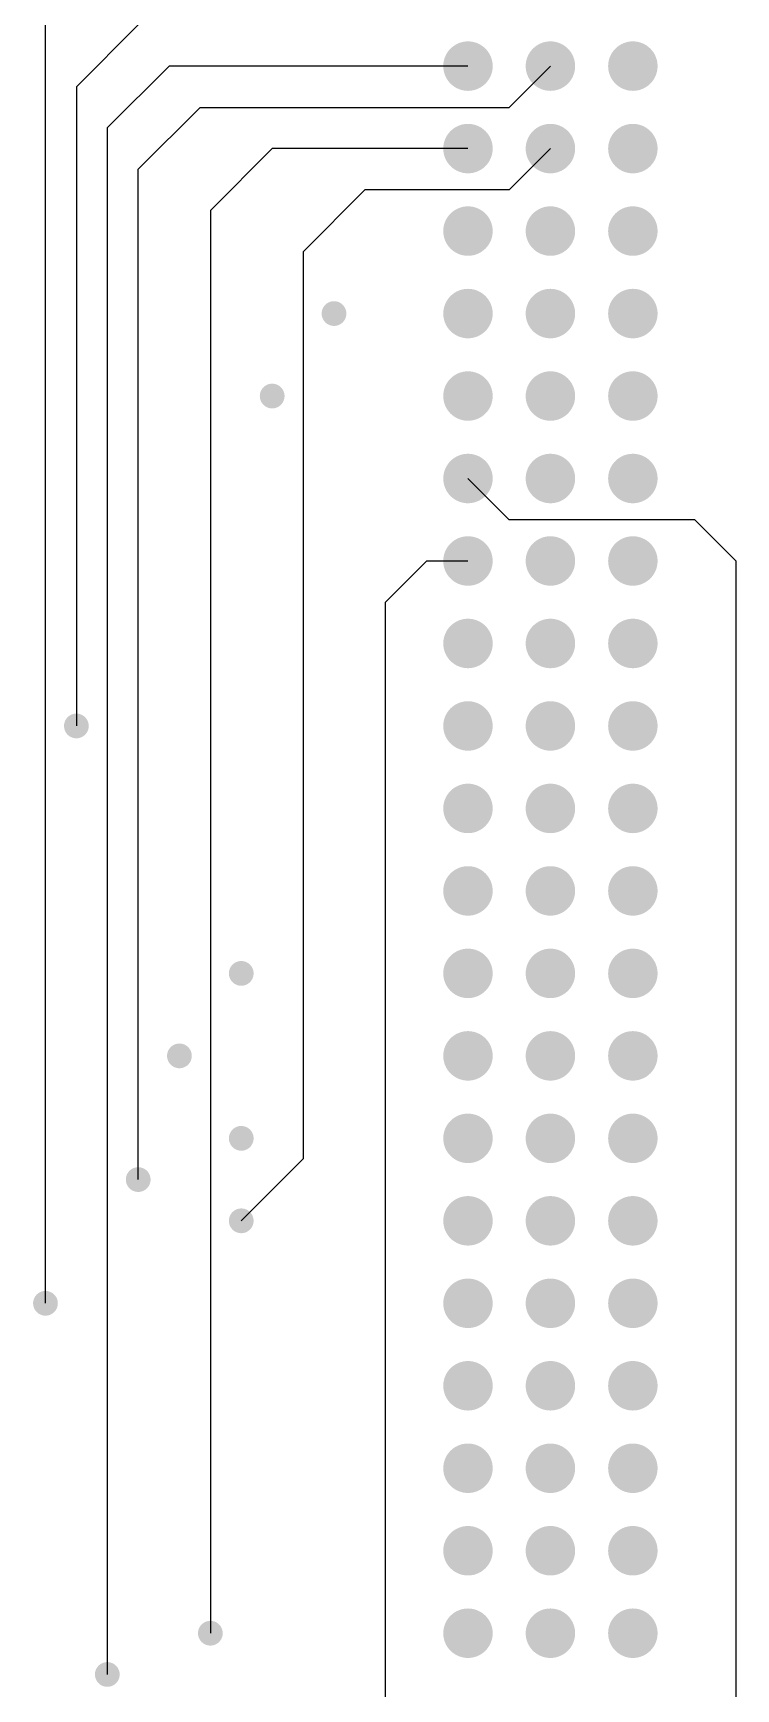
# Model space of a CAD drawing. Extents: x 295 to 953, y 10 to 290.
# Drawn here: x 719.1 to 740.8, y 132.1 to 183.1 of the extents above; entities that cross this region are included whole.
import ezdxf

# ---------------------------------------------------------------- set-up
doc = ezdxf.new("R2010")
doc.units = 0
doc.header["$LTSCALE"] = 5
doc.header["$MEASUREMENT"] = 0
doc.layers.get('0').update_dxf_attribs({"linetype": 'CONTINUOUS', "lineweight": 25})
doc.layers.add('DV-ABPB-A4_IN1', color=4, linetype='CONTINUOUS')

msp = doc.modelspace()

# ---------------------------------------------------------------- linework, layer by layer
at = {"color": 7}
for points, const_width in [([(732.119, 182.093, 1), (732.881, 182.093, 1)], 0.762), ([(734.659, 182.093, 1), (735.421, 182.093, 1)], 0.762), ([(737.199, 182.093, 1), (737.961, 182.093, 1)], 0.762), ([(732.119, 179.553, 1), (732.881, 179.553, 1)], 0.762), ([(734.659, 179.553, 1), (735.421, 179.553, 1)], 0.762), ([(737.199, 179.553, 1), (737.961, 179.553, 1)], 0.762), ([(732.119, 177.013, 1), (732.881, 177.013, 1)], 0.762), ([(734.659, 177.013, 1), (735.421, 177.013, 1)], 0.762), ([(737.199, 177.013, 1), (737.961, 177.013, 1)], 0.762), ([(732.119, 174.473, 1), (732.881, 174.473, 1)], 0.762), ([(734.659, 174.473, 1), (735.421, 174.473, 1)], 0.762), ([(737.199, 174.473, 1), (737.961, 174.473, 1)], 0.762), ([(728.182, 174.473, 1), (728.563, 174.473, 1)], 0.381), ([(732.119, 171.933, 1), (732.881, 171.933, 1)], 0.762), ([(734.659, 171.933, 1), (735.421, 171.933, 1)], 0.762), ([(737.199, 171.933, 1), (737.961, 171.933, 1)], 0.762), ([(726.277, 171.933, 1), (726.658, 171.933, 1)], 0.381), ([(732.119, 169.393, 1), (732.881, 169.393, 1)], 0.762), ([(734.659, 169.393, 1), (735.421, 169.393, 1)], 0.762), ([(737.199, 169.393, 1), (737.961, 169.393, 1)], 0.762), ([(732.119, 166.853, 1), (732.881, 166.853, 1)], 0.762), ([(734.659, 166.853, 1), (735.421, 166.853, 1)], 0.762), ([(737.199, 166.853, 1), (737.961, 166.853, 1)], 0.762), ([(732.119, 164.313, 1), (732.881, 164.313, 1)], 0.762), ([(734.659, 164.313, 1), (735.421, 164.313, 1)], 0.762), ([(737.199, 164.313, 1), (737.961, 164.313, 1)], 0.762), ([(720.244, 161.773, 1), (720.625, 161.773, 1)], 0.381), ([(732.119, 161.773, 1), (732.881, 161.773, 1)], 0.762), ([(734.659, 161.773, 1), (735.421, 161.773, 1)], 0.762), ([(737.199, 161.773, 1), (737.961, 161.773, 1)], 0.762), ([(732.119, 159.233, 1), (732.881, 159.233, 1)], 0.762), ([(734.659, 159.233, 1), (735.421, 159.233, 1)], 0.762), ([(737.199, 159.233, 1), (737.961, 159.233, 1)], 0.762), ([(732.119, 156.693, 1), (732.881, 156.693, 1)], 0.762), ([(734.659, 156.693, 1), (735.421, 156.693, 1)], 0.762), ([(737.199, 156.693, 1), (737.961, 156.693, 1)], 0.762), ([(725.324, 154.153, 1), (725.705, 154.153, 1)], 0.381), ([(732.119, 154.153, 1), (732.881, 154.153, 1)], 0.762), ([(734.659, 154.153, 1), (735.421, 154.153, 1)], 0.762), ([(737.199, 154.153, 1), (737.961, 154.153, 1)], 0.762), ([(723.419, 151.613, 1), (723.8, 151.613, 1)], 0.381), ([(732.119, 151.613, 1), (732.881, 151.613, 1)], 0.762), ([(734.659, 151.613, 1), (735.421, 151.613, 1)], 0.762), ([(737.199, 151.613, 1), (737.961, 151.613, 1)], 0.762), ([(725.324, 149.073, 1), (725.705, 149.073, 1)], 0.381), ([(732.119, 149.073, 1), (732.881, 149.073, 1)], 0.762), ([(734.659, 149.073, 1), (735.421, 149.073, 1)], 0.762), ([(737.199, 149.073, 1), (737.961, 149.073, 1)], 0.762), ([(722.149, 147.803, 1), (722.53, 147.803, 1)], 0.381), ([(725.324, 146.533, 1), (725.705, 146.533, 1)], 0.381), ([(732.119, 146.533, 1), (732.881, 146.533, 1)], 0.762), ([(734.659, 146.533, 1), (735.421, 146.533, 1)], 0.762), ([(737.199, 146.533, 1), (737.961, 146.533, 1)], 0.762), ([(719.292, 143.993, 1), (719.673, 143.993, 1)], 0.381), ([(732.119, 143.993, 1), (732.881, 143.993, 1)], 0.762), ([(734.659, 143.993, 1), (735.421, 143.993, 1)], 0.762), ([(737.199, 143.993, 1), (737.961, 143.993, 1)], 0.762), ([(732.119, 141.453, 1), (732.881, 141.453, 1)], 0.762), ([(734.659, 141.453, 1), (735.421, 141.453, 1)], 0.762), ([(737.199, 141.453, 1), (737.961, 141.453, 1)], 0.762), ([(732.119, 138.913, 1), (732.881, 138.913, 1)], 0.762), ([(734.659, 138.913, 1), (735.421, 138.913, 1)], 0.762), ([(737.199, 138.913, 1), (737.961, 138.913, 1)], 0.762), ([(732.119, 136.373, 1), (732.881, 136.373, 1)], 0.762), ([(734.659, 136.373, 1), (735.421, 136.373, 1)], 0.762), ([(737.199, 136.373, 1), (737.961, 136.373, 1)], 0.762), ([(724.372, 133.833, 1), (724.753, 133.833, 1)], 0.381), ([(732.119, 133.833, 1), (732.881, 133.833, 1)], 0.762), ([(734.659, 133.833, 1), (735.421, 133.833, 1)], 0.762), ([(737.199, 133.833, 1), (737.961, 133.833, 1)], 0.762), ([(721.197, 132.563, 1), (721.578, 132.563, 1)], 0.381)]:
    msp.add_lwpolyline(points, format="xyb", close=True, dxfattribs=dict(at, const_width=const_width))
at = {"layer": 'DV-ABPB-A4_IN1', "color": 7}
for p, q in [((719.482, 143.993), (719.482, 183.998)), ((722.34, 183.363), (720.435, 181.458)), ((723.292, 182.093), (721.387, 180.188)), ((732.5, 182.093), (723.292, 182.093)), ((733.77, 180.823), (735.04, 182.093)), ((720.435, 181.458), (720.435, 161.773)), ((722.34, 178.918), (724.245, 180.823)), ((724.245, 180.823), (733.77, 180.823)), ((721.387, 180.188), (721.387, 132.563)), ((726.467, 179.553), (724.562, 177.648)), ((732.5, 179.553), (726.467, 179.553)), ((735.04, 179.553), (733.77, 178.283)), ((722.34, 147.803), (722.34, 178.918)), ((729.325, 178.283), (727.42, 176.378)), ((733.77, 178.283), (729.325, 178.283)), ((724.562, 177.648), (724.562, 133.833)), ((727.42, 176.378), (727.42, 148.438)), ((733.77, 168.123), (732.5, 169.393)), ((739.485, 168.123), (733.77, 168.123)), ((740.755, 166.853), (739.485, 168.123)), ((729.96, 165.583), (731.23, 166.853)), ((731.23, 166.853), (732.5, 166.853)), ((740.755, 166.853), (740.755, 127.483)), ((729.96, 126.213), (729.96, 165.583)), ((727.42, 148.438), (725.515, 146.533))]:
    msp.add_line(p, q, dxfattribs=at)

doc.saveas('drawing.dxf')
